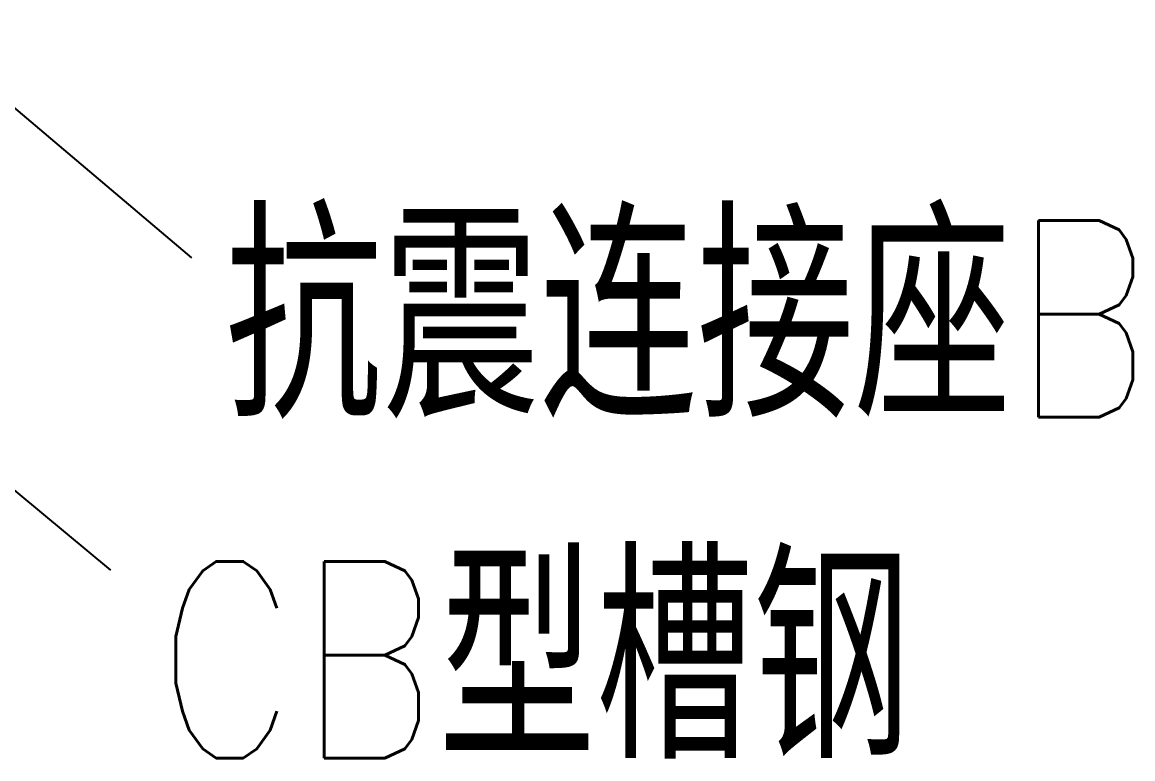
# Model space of a CAD drawing. Extents: x 27938 to 1507990, y 110129 to 923079.
# Drawn here: x 556241 to 558500, y 364479 to 365978 of the extents above; entities that cross this region are included whole.
import ezdxf

# ---------------------------------------------------------------- set-up
doc = ezdxf.new("R2010")
doc.units = 0
doc.header["$LTSCALE"] = 1000
doc.header["$MEASUREMENT"] = 0
doc.layers.add('W_DIM', color=4, linetype='Continuous')
doc.styles.get("Standard").update_dxf_attribs({"font": 'gbenor.shx', "bigfont": 'gbcbig.shx'})
doc.styles.add('wwp100', font='txt.shx', dxfattribs={"width": 0.7, "height": 400, "bigfont": 'hztxt.shx'})
doc.dimstyles.get("Standard").update_dxf_attribs({"dimtxt": 0.18, "dimasz": 0.18, "dimexe": 0.18, "dimexo": 0.0625, "dimgap": 0.09, "dimtad": 0, "dimtih": 1, "dimtoh": 1, "dimdec": 4, "dimzin": 0, "dimdsep": 46, "dimtxsty": 'Standard', "dimcen": 0.09, "dimadec": 0, "dimazin": 0, "dimtfac": 1, "dimtdec": 4, "dimtofl": 0, "dimtmove": 0, "dimatfit": 3, "dimfxl": 1, "dimtolj": 1, "dimtzin": 0, "dimarcsym": 0})

msp = doc.modelspace()

# ---------------------------------------------------------------- texts
at = {"layer": 'W_DIM', "color": 7, "style": 'wwp100', "width": 0.8}
for s, p in [('抗震连接座B', (556653.4, 365174.1)), ('CB型槽钢', (556512, 364480.7))]:
    msp.add_text(s, height=400, dxfattribs=at).set_placement(p)

# ---------------------------------------------------------------- leaders
for points in [[(556017.6, 365977.7), (556585, 365498.4)], [(555881, 365310.3), (556420, 364863.3)]]:
    msp.add_leader(points, dimstyle='Standard', override={"dimgap": 20})

doc.saveas('drawing.dxf')
